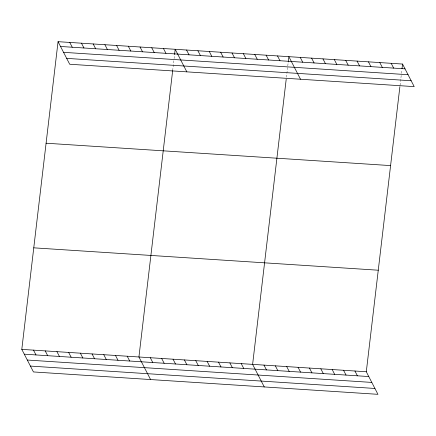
<?xml version="1.0" encoding="UTF-8"?>
<svg xmlns="http://www.w3.org/2000/svg" width="436" height="436" viewBox="0 0 436 436"><rect width="100%" height="100%" fill="white"/><g stroke="black" fill="none" stroke-linecap="round" stroke-linejoin="round"><path stroke-width="0.33" stroke-dasharray="2.18 1.64" d="M172.678 70.523L173.855 60.566M174.089 58.577L174.476 55.258M286.441 77.243L288.163 62.642M400.052 85.293L401.224 75.341M401.458 73.346L401.85 70.027"/><path stroke-width="0.65" d="M399.894 86.622L366.3 371.755L377.947 394.324L33.447 371.946L21.8 349.378L58.053 41.676L402.553 64.054L414.2 86.622L69.7 64.245L58.053 41.676M172.678 70.523L138.931 356.986L150.578 379.554M174.558 54.593L175.185 49.284L186.831 71.853M286.207 79.232L252.613 364.371L264.265 386.939M288.24 61.977L288.866 56.669L300.513 79.238M402.003 68.703L402.553 64.054M60.528 46.472L405.028 68.85M63.558 52.336L408.052 74.714M66.675 58.38L411.175 80.758M46.091 143.215L390.591 165.598M33.763 247.833L378.263 270.216M21.8 349.378L366.3 371.755M24.274 354.174L368.774 376.551M27.305 360.038L371.799 382.416M30.422 366.082L374.922 388.46M391.185 63.318L393.659 68.114M379.816 62.577L382.29 67.373M368.447 61.841L370.922 66.637M357.079 61.1L359.553 65.896M345.71 60.364L348.184 65.16M334.341 59.623L336.815 64.419M322.972 58.887L325.447 63.683M311.604 58.146L314.078 62.942M300.235 57.41L302.709 62.206M277.498 55.933L279.972 60.729M266.129 55.192L268.603 59.988M254.76 54.456L257.235 59.252M243.392 53.715L245.871 58.511M232.023 52.979L234.503 57.775M220.654 52.238L223.134 57.034M209.285 51.503L211.765 56.299M197.917 50.761L200.397 55.557M354.931 371.02L357.406 375.816M186.554 50.02L189.028 54.822M343.563 370.278L346.037 375.074M332.194 369.543L334.668 374.339M163.467 48.521L165.947 53.317M320.825 368.802L323.299 373.598M151.755 47.764L154.23 52.56M309.456 368.066L311.931 372.862M140.043 47.001L142.518 51.797M298.088 367.325L300.562 372.121M128.331 46.238L130.805 51.034M286.719 366.589L289.193 371.385M116.619 45.48L119.093 50.276M275.35 365.848L277.825 370.644M104.907 44.717L107.381 49.513M263.982 365.112L266.456 369.908M93.19 43.96L95.669 48.756M81.478 43.197L83.952 47.993M241.244 363.635L243.719 368.431M69.765 42.434L72.24 47.23M229.876 362.894L232.35 367.69M218.507 362.158L220.987 366.954M207.138 361.417L209.618 366.213M195.769 360.676L198.249 365.472M184.401 359.94L186.881 364.736M173.038 359.199L175.512 363.995M161.669 358.463L164.143 363.259M150.3 357.722L152.774 362.518M127.214 356.223L129.694 361.019M115.502 355.465L117.982 360.261M103.79 354.702L106.264 359.498M92.078 353.939L94.552 358.735M80.366 353.182L82.84 357.978M68.654 352.419L71.128 357.215M56.936 351.661L59.416 356.457M45.224 350.898L47.704 355.694M33.512 350.135L35.986 354.931"/></g></svg>
